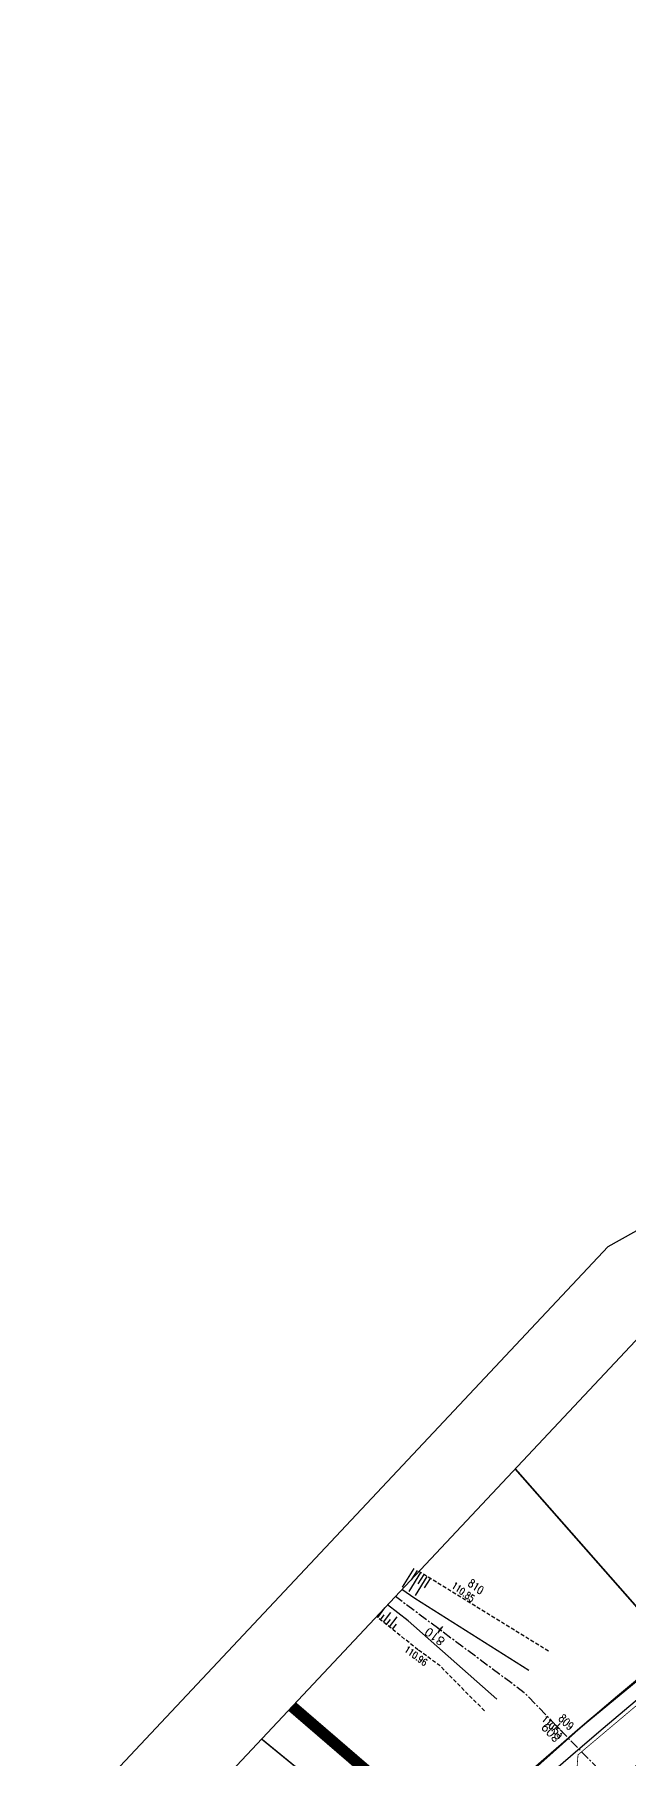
# Model space of a CAD drawing. Header units: millimetres. Extents: x 229784 to 231786, y 726884 to 727329.
# Drawn here: x 229910.5 to 229988.5, y 727103 to 727329.3 of the extents above; entities that cross this region are included whole.
import ezdxf
from ezdxf.enums import TextEntityAlignment as Align

# ---------------------------------------------------------------- set-up
doc = ezdxf.new("R2010")
doc.units = ezdxf.units.MM
for name, pattern in [('2480-axa-500-15.11.16$0$CENTER', [2, 1.25, -0.25, 0.25, -0.25]), ('2480-DIKUR-9.1.17$0$DASHED', [0.75, 0.5, -0.25]), ('2480-GEOMET-12.8.14$0$D1-3', [6, 3, -3]), ('2480-GEOMET-12.8.14$0$DASHED', [8.75, 6.25, -2.5]), ('DESPLANW500-12.8.14$0$CENTER', [2, 1.25, -0.25, 0.25, -0.25])]:
    doc.linetypes.add(name, pattern=pattern)
for name, color, linetype in [('2480-axa-500-15.11.16$0$IDAN_AXIS', 7, 'Continuous'), ('2480-axa-500-15.11.16$0$IDAN_PTNUM', 7, 'Continuous'), ('2480-DIKUR-9.1.17$0$ALIYA', 253, 'Continuous'), ('2480-DIKUR-9.1.17$0$BRMA-ELV', 254, 'Continuous'), ('2480-DIKUR-9.1.17$0$DIKUR_CUT_L', 254, '2480-DIKUR-9.1.17$0$DASHED'), ('2480-DIKUR-9.1.17$0$DIKUR_CUT_R', 254, '2480-DIKUR-9.1.17$0$DASHED'), ('2480-DIKUR-9.1.17$0$SEC-ELEV', 253, 'Continuous'), ('2480-DIKUR-9.1.17$0$SEC-NAME', 8, 'Continuous'), ('2480-DIKUR-9.1.17$0$SEC-TICK', 8, 'Continuous'), ('2480-DIKUR-9.1.17$0$SLPTIK', 253, 'Continuous'), ('2480-GEOMET-12.8.14$0$_L_TEXT-HIBUR', 254, 'Continuous'), ('2480-PLAN-12.8.14$0$plan_makif1 v1$0$pcell', 8, 'Continuous'), ('AOI', 7, 'Continuous'), ('DESPLANW500-12.8.14$0$IDAN_AXIS', 8, 'DESPLANW500-12.8.14$0$CENTER'), ('M1200', 2, 'Continuous')]:
    doc.layers.add(name, color=color, linetype=linetype)
for name, color, linetype, true_color in [('2480-axa-500-15.11.16$0$IDAN_POINTS', 7, 'Continuous', 0xa8a8a8), ('2480-axa-500-15.11.16$0$IDAN_PTELEV', 7, 'Continuous', 0xa8a8a8), ('2480-GEOMET-12.8.14$0$ZEVA', 7, 'Continuous', 0x919191), ('2480-PLAN-12.8.14$0$pcell', 7, 'Continuous', 0x3366ff), ('2480B-TABA_500-9.1.17$0$pcell', 7, 'Continuous', 0x527dff)]:
    doc.layers.add(name, color=color, linetype=linetype, true_color=true_color)
for name, color, linetype, lineweight in [('2480-GEOMET-12.8.14$0$EVENSOFA_15', 13, 'Continuous', 30), ('2480-GEOMET-12.8.14$0$Midraha', 13, 'Continuous', 30), ('TEURA', 1, 'Continuous', 30)]:
    doc.layers.add(name, color=color, linetype=linetype, lineweight=lineweight)
doc.styles.add('2480-axa-500-15.11.16$0$Standard', font='romanc9.shx')
doc.styles.add('2480-DIKUR-9.1.17$0$gova_taala', font='romanc.shx', dxfattribs={"width": 0.8})
doc.styles.get("Standard").update_dxf_attribs({"font": 'arial.ttf'})
doc.linetypes.add('V_LINE', pattern='A,1,-0.3,["V",Standard,S=0.1,R=0,X=-0.1,Y=-0.05],-0.2', length=1.5)

# ---------------------------------------------------------------- blocks, each defined once
blk = doc.blocks.new('2480-axa-500-15.11.16$0$IDAN_POINT')
at = {"layer": '2480-axa-500-15.11.16$0$IDAN_POINTS', "color": 0, "linetype": 'ByBlock'}
for p, q in [((-0.5, 0), (0.5, 0)), ((0, -0.5), (0, 0.5))]:
    blk.add_line(p, q, dxfattribs=at)
at = {"layer": '2480-axa-500-15.11.16$0$IDAN_PTELEV', "style": '2480-axa-500-15.11.16$0$Standard'}
blk.add_attdef('IDAN_PTELEV', text='', height=1.8, dxfattribs=at).set_placement((0, -1), align=Align.TOP_CENTER)
at = {"layer": '2480-axa-500-15.11.16$0$IDAN_PTNUM', "style": '2480-axa-500-15.11.16$0$Standard'}
blk.add_attdef('IDAN_PTNUM', text='', height=1.8, dxfattribs=at).set_placement((0, 1), align=Align.CENTER)

msp = doc.modelspace()

# ---------------------------------------------------------------- linework, layer by layer
at = {"layer": '2480-axa-500-15.11.16$0$IDAN_AXIS', "linetype": '2480-axa-500-15.11.16$0$CENTER'}
msp.add_lwpolyline([(229872.068, 726960.387, -0.0714772), (229947.042, 727060.962), (229947.732, 727061.655, -0.2981028), (230708.48, 727222.267), (231119.383, 727062.249, 0.1113742), (231641.537, 726983.585), (231643.691, 726983.741, -0.0841984), (231668.658, 726981.345), (231692.584, 726974.885)], format="xyb", dxfattribs=at)
msp.add_lwpolyline([(230015.304, 727074.574), (230008.09, 727080.12), (229988.64, 727097.38), (229974.69, 727111.75), (229957.78, 727124.371)], dxfattribs=at)
at = {"layer": '2480-DIKUR-9.1.17$0$ALIYA'}
for points in [[(229975.28, 727114.675), (229960.333, 727124.115), (229958.635, 727125.282)], [(229971.072, 727110.885), (229959.462, 727121.199), (229956.753, 727123.277)]]:
    msp.add_lwpolyline(points, dxfattribs=at)
at = {"layer": '2480-DIKUR-9.1.17$0$DIKUR_CUT_L'}
msp.add_lwpolyline([(229969.452, 727109.389), (229963.662, 727115.261), (229960.749, 727117.39), (229955.307, 727121.737)], dxfattribs=at)
at = {"layer": '2480-DIKUR-9.1.17$0$DIKUR_CUT_R'}
msp.add_lwpolyline([(229977.858, 727117.217), (229960.856, 727127.649)], dxfattribs=at)
at = {"layer": '2480-DIKUR-9.1.17$0$SEC-TICK', "flags": 128}
for points in [[(229963.944, 727120.456), (229963.287, 727119.575)], [(229979.39, 727107.698), (229978.601, 727106.932)]]:
    msp.add_lwpolyline(points, dxfattribs=at)
at = {"layer": '2480-DIKUR-9.1.17$0$SLPTIK', "flags": 128}
for points in [[(229960.216, 727128.039), (229958.678, 727125.576)], [(229961.069, 727127.517), (229959.527, 727125.046)], [(229960.642, 727127.778), (229959.873, 727126.544)], [(229961.922, 727126.994), (229960.375, 727124.517)], [(229961.496, 727127.255), (229960.723, 727126.019)], [(229962.347, 727126.733), (229961.573, 727125.493)], [(229955.461, 727121.628), (229956.406, 727122.895)], [(229955.853, 727121.317), (229956.33, 727121.956)], [(229956.245, 727121.007), (229957.207, 727122.296)], [(229956.638, 727120.697), (229957.123, 727121.347)], [(229957.029, 727120.387), (229958.009, 727121.699)], [(229957.422, 727120.076), (229957.916, 727120.738)]]:
    msp.add_lwpolyline(points, dxfattribs=at)
at = {"layer": '2480-GEOMET-12.8.14$0$_L_TEXT-HIBUR', "linetype": '2480-GEOMET-12.8.14$0$DASHED', "ltscale": 3, "const_width": 1.5, "flags": 128}
msp.add_lwpolyline([(230001.712, 727060.402), (229944.238, 727109.946)], dxfattribs=at)
at = {"layer": '2480-GEOMET-12.8.14$0$EVENSOFA_15', "color": 251, "true_color": 0x696969, "const_width": 0.1}
for points in [[(230219.342, 727234.054, 0.0149969), (230178.523, 727218.612), (230177.409, 727218.151), (230176.306, 727217.692, 0.0016844), (230171.878, 727215.828), (230170.775, 727215.358, 0.000851), (230168.539, 727214.399), (230167.436, 727213.922, 0.003316), (230158.791, 727210.11, 0.0227179), (230101.115, 727180.943, 0.0571051), (229970.003, 727085.804)], [(230219.98, 727232.159, 0.0149941), (230179.287, 727216.764), (230178.176, 727216.304), (230177.074, 727215.846, 0.0016844), (230172.66, 727213.987), (230171.559, 727213.518, 0.000851), (230169.331, 727212.562), (230168.229, 727212.086, 0.003316), (230159.61, 727208.285, 0.0227179), (230102.097, 727179.201, 0.0571051), (229971.354, 727084.33)], [(230023.831, 727137.329, 0.0188152), (229981.729, 727103.606)]]:
    msp.add_lwpolyline(points, format="xyb", dxfattribs=at)
msp.add_lwpolyline([(229981.522, 727100.778), (229981.729, 727103.606)], dxfattribs=at)
at = {"layer": '2480-GEOMET-12.8.14$0$Midraha'}
for points in [[(229963.703, 727090.881, -0.0282161), (230026.434, 727142.348, -0.029413), (230097.555, 727188.12, -0.0277528), (230169.156, 727223.377)], [(230163.705, 727199.162, 0.0227179), (230107.011, 727170.491, 0.0571051), (229978.11, 727076.957)]]:
    msp.add_lwpolyline(points, format="xyb", dxfattribs=at)
at = {"layer": '2480-GEOMET-12.8.14$0$ZEVA', "linetype": '2480-GEOMET-12.8.14$0$D1-3'}
msp.add_arc((230451.201, 726558.912), 712.75, 88.338936, 135.120522, dxfattribs=at)
at = {"layer": '2480-PLAN-12.8.14$0$pcell', "const_width": 0.2}
msp.add_lwpolyline([(229914.167, 727077.912), (229926.786, 727067.586, 0.1862042), (229933.625, 727065.338, 0.1862042), (229940.201, 727068.265), (229945.348, 727073.366), (229949.544, 727077.503, -0.003024), (229955.825, 727083.527), (229961.176, 727088.546), (229940.236, 727105.682)], format="xyb", dxfattribs=at)
at = {"layer": '2480-PLAN-12.8.14$0$plan_makif1 v1$0$pcell', "const_width": 0.2}
for points in [[(230163.705, 727199.162, 0.0227179), (230107.011, 727170.491, 0.0583076), (229975.643, 727074.686), (229961.176, 727088.546, -0.0294129), (230026.434, 727142.348, -0.029413), (230097.555, 727188.12, -0.0277528), (230169.156, 727223.377)], [(230084.369, 727212.702), (230097.555, 727188.12, 0.029413), (230026.434, 727142.348, 0.0141207), (229994.308, 727117.471), (229973.506, 727141.124)], [(229940.236, 727105.682), (229961.176, 727088.546, -0.0152859), (229994.308, 727117.471), (229973.506, 727141.124)]]:
    msp.add_lwpolyline(points, format="xyb", dxfattribs=at)
at = {"layer": '2480B-TABA_500-9.1.17$0$pcell'}
for points in [[(230163.705, 727199.162, 0.0227179), (230107.011, 727170.491, 0.0583076), (229975.643, 727074.686), (229961.176, 727088.546, -0.0294129), (230026.434, 727142.348, -0.029413), (230097.555, 727188.12, -0.0277528), (230169.156, 727223.377)], [(230084.369, 727212.702), (230097.555, 727188.12, 0.029413), (230026.434, 727142.348, 0.0141207), (229994.308, 727117.471), (229973.506, 727141.124)], [(229940.236, 727105.682), (229961.176, 727088.546, -0.0152859), (229994.308, 727117.471), (229973.506, 727141.124)]]:
    msp.add_lwpolyline(points, format="xyb", dxfattribs=at)
at = {"layer": 'AOI'}
msp.add_lwpolyline([(230570.46, 727223.288), (230463.919, 727225.53), (230284.524, 727214.26), (230191.177, 727184.272), (230053.958, 727098.858), (229875.733, 726913.019), (229783.503, 726954.921), (229985.676, 727170.293), (230180.527, 727279.1), (230294.998, 727306.837), (230401.812, 727320.244), (230532.007, 727329.274), (230658.696, 727290.108)], dxfattribs=at)
at = {"layer": 'DESPLANW500-12.8.14$0$IDAN_AXIS', "linetype": 'DESPLANW500-12.8.14$0$CENTER'}
msp.add_lwpolyline([(229872.068, 726960.387, -0.0714772), (229947.042, 727060.962), (229947.732, 727061.655, -0.2981028), (230708.48, 727222.267), (231119.383, 727062.249, 0.1113742), (231641.537, 726983.585), (231643.691, 726983.741, -0.0841984), (231668.658, 726981.345), (231692.584, 726974.885)], format="xyb", dxfattribs=at)
at = {"layer": 'M1200'}
msp.add_lwpolyline([(230572.224, 727234.344), (230463.688, 727236.628), (230282.449, 727225.242), (230186.48, 727194.412), (230046.917, 727107.538), (229873.167, 726926.366), (229802.182, 726958.616), (229992.585, 727161.448), (230184.611, 727268.679), (230297.001, 727295.911), (230402.887, 727309.202), (230530.709, 727318.067), (230655.466, 727279.498)], dxfattribs=at)
at = {"layer": 'TEURA', "color": 6, "linetype": 'V_LINE', "ltscale": 5, "flags": 128}
msp.add_lwpolyline([(229882.383, 726995.624, 0.0582927), (229886.61, 726998.687, 0.0387515), (229890.334, 727003.062), (229890.732, 727003.611), (229890.215, 727006.298, 0.0038094), (229892.046, 727008.777, -0.0050412), (229898.364, 727017.131, -0.0084759), (229910.867, 727032.759, -0.0090996), (229920.453, 727044.111, -0.0148029), (229941.368, 727066.602, -0.0071223), (229952.703, 727077.768, -0.0019851), (229960.184, 727084.873, -0.0039451), (229966.552, 727090.78), (229967.366, 727091.566), (229976.865, 727100.071), (229981.403, 727103.985), (229985.016, 727107.084), (229993.442, 727114.195), (230000.322, 727119.807), (230008.583, 727126.384), (230019.691, 727134.905), (230023.534, 727137.732, -0.0001805), (230028.391, 727141.326, 0.0041101), (230033.281, 727144.847, -0.003958), (230053.123, 727158.522, -0.0089174), (230064.67, 727166.05, -0.0051403), (230073.389, 727171.527, -0.0062103), (230078.525, 727174.673, -0.0062529), (230093.392, 727183.451, -0.0041493), (230103.409, 727189.097, -0.0040993), (230113.463, 727194.554, -0.0039291), (230125.448, 727200.801, -0.0031854), (230142.125, 727209.004, -0.003978), (230152.536, 727213.862, -0.0065317), (230166.753, 727220.162, -0.0027109), (230175.758, 727223.962, -0.0045953), (230187.69, 727228.778, -0.002237), (230197.546, 727232.579, -0.0076015), (230212.839, 727238.144, -0.0033477), (230224.679, 727242.18, -0.0058461), (230232.592, 727244.782, -0.0011408), (230239.475, 727246.942, 0.0001173), (230245.124, 727248.658, -0.0058487), (230255.251, 727251.607, -0.0032636), (230260.889, 727253.179, -0.0034979), (230264.555, 727254.175), (230287.995, 727260.078, 0.000035), (230296.361, 727261.954, -0.0048699), (230309.627, 727264.751, 0.0023197), (230318.161, 727266.342, 0.0023365), (230326.303, 727267.844, -0.0008824), (230334.334, 727269.255, -0.0067785), (230341.121, 727270.341, 0.0010491), (230344.403, 727270.828), (230363.377, 727273.445, 0.0009284), (230372.573, 727274.486, -0.0039725), (230380.76, 727275.311, 0.0026371), (230386.434, 727275.867, -0.0045317), (230397.323, 727276.759, -0.0072931), (230405.432, 727277.211), (230410.22, 727277.455), (230418.462, 727277.875), (230423.707, 727278.143), (230425.697, 727276.298), (230427.614, 727276.362), (230439.636, 727276.548, -0.0005916), (230447.982, 727276.631, -0.0005222), (230452.727, 727276.675, -0.0009685), (230462.28, 727276.497), (230467.856, 727276.397, 0.0117196), (230469.315, 727276.434, 0.058822), (230476.169, 727277.6, 0.0419217), (230481.077, 727279.539), (230481.193, 727279.597, 0.0874825), (230482.228, 727280.354, -0.165227), (230495.847, 727288.263)], format="xyb", dxfattribs=at)

# ---------------------------------------------------------------- block references
at = {"layer": '2480-axa-500-15.11.16$0$IDAN_AXIS', "linetype": '2480-axa-500-15.11.16$0$CENTER', "xscale": 0.6, "yscale": 0.6, "zscale": 0.6}
for p, rotation, values in [((229963.616, 727120.015), 143.2638078144751, {'IDAN_PTNUM': '810'}), ((229978.996, 727107.315), 134.1503367455269, {'IDAN_PTNUM': '809'})]:
    msp.add_blockref('2480-axa-500-15.11.16$0$IDAN_POINT', p, dxfattribs=dict(at, rotation=rotation)).add_auto_attribs(values)

# ---------------------------------------------------------------- texts
at = {"layer": '2480-DIKUR-9.1.17$0$BRMA-ELV', "style": '2480-DIKUR-9.1.17$0$gova_taala', "oblique": 355, "width": 0.8}
for s, p in [('110.85', (229966.704, 727124.947)), ('110.96', (229960.513, 727116.567))]:
    msp.add_text(s, height=0.9, rotation=323.264, dxfattribs=at).set_placement(p, align=Align.MIDDLE)
at = {"layer": '2480-DIKUR-9.1.17$0$SEC-ELEV', "style": '2480-DIKUR-9.1.17$0$gova_taala', "oblique": 355, "width": 0.8}
msp.add_text('110.53', height=0.9, rotation=314.15, dxfattribs=at).set_placement((229978.429, 727107.267), align=Align.MIDDLE)
at = {"layer": '2480-DIKUR-9.1.17$0$SEC-NAME', "style": '2480-DIKUR-9.1.17$0$gova_taala', "oblique": 355, "width": 0.8}
for s, rotation, p in [('810', 323.264, (229968.388, 727125.636)), ('809', 314.15, (229980.225, 727107.85))]:
    msp.add_text(s, height=1.05, rotation=rotation, dxfattribs=at).set_placement(p, align=Align.MIDDLE)

doc.saveas('drawing.dxf')
